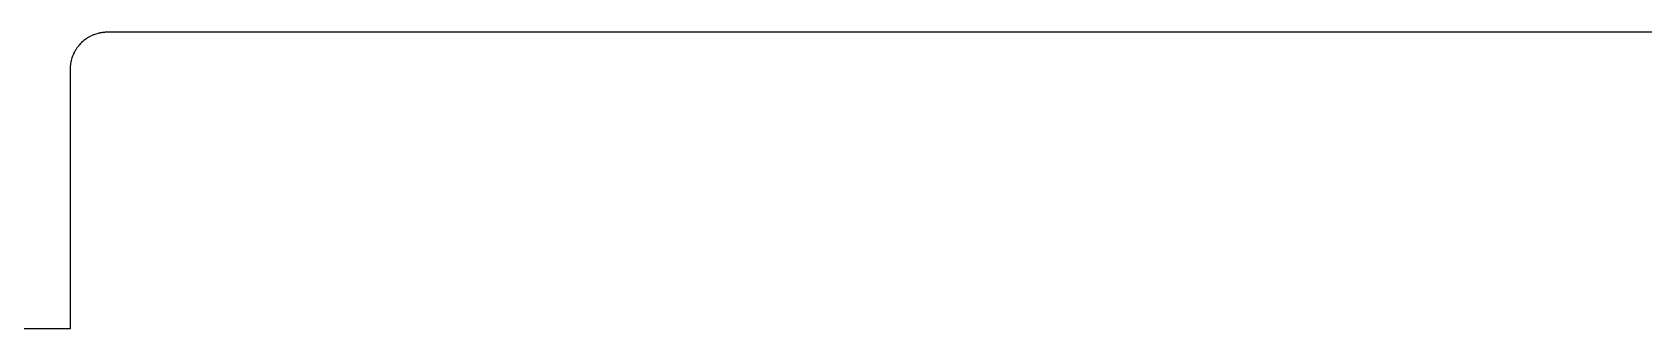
# Model space of a CAD drawing. Header units: metres. Extents: x 0 to 195, y 0 to 140.
# Drawn here: x 53.98 to 97.5, y 132 to 140 of the extents above; entities that cross this region are included whole.
import ezdxf

# ---------------------------------------------------------------- set-up
doc = ezdxf.new("R2010")
doc.units = ezdxf.units.M

msp = doc.modelspace()

# ---------------------------------------------------------------- linework, layer by layer
for p, q in [((55.3057, 139.72), (55.2803, 139.694)), ((55.3438, 139.755), (55.3057, 139.72)), ((55.3574, 139.766), (55.3438, 139.755)), ((55.3711, 139.777), (55.3574, 139.766)), ((55.3984, 139.799), (55.3711, 139.777)), ((55.4121, 139.809), (55.3984, 139.799)), ((55.4268, 139.819), (55.4121, 139.809)), ((55.4404, 139.829), (55.4268, 139.819)), ((55.4551, 139.839), (55.4404, 139.829)), ((55.4697, 139.848), (55.4551, 139.839)), ((55.4854, 139.857), (55.4697, 139.848)), ((55.5, 139.866), (55.4854, 139.857)), ((55.5156, 139.875), (55.5, 139.866)), ((55.5303, 139.883), (55.5156, 139.875)), ((55.5771, 139.906), (55.5303, 139.883)), ((55.5938, 139.913), (55.5771, 139.906)), ((55.6094, 139.921), (55.5938, 139.913)), ((55.625, 139.927), (55.6094, 139.921)), ((55.6416, 139.934), (55.625, 139.927)), ((55.6914, 139.951), (55.6416, 139.934)), ((55.7578, 139.971), (55.6914, 139.951)), ((55.7754, 139.975), (55.7578, 139.971)), ((55.792, 139.979), (55.7754, 139.975)), ((55.8096, 139.981), (55.792, 139.979)), ((55.8262, 139.984), (55.8096, 139.981)), ((55.8438, 139.987), (55.8262, 139.984)), ((55.8604, 139.99), (55.8438, 139.987)), ((55.9307, 139.998), (55.8604, 139.99)), ((55.9473, 139.999), (55.9307, 139.998)), ((55.9648, 139.999), (55.9473, 139.999)), ((55.9824, 140), (55.9648, 139.999)), ((114.018, 140), (55.9824, 140)), ((55.0488, 139.309), (55.0293, 139.242)), ((55.0664, 139.358), (55.0488, 139.309)), ((55.0732, 139.375), (55.0664, 139.358)), ((55.0791, 139.391), (55.0732, 139.375)), ((55.0869, 139.406), (55.0791, 139.391)), ((55.0938, 139.423), (55.0869, 139.406)), ((55.1172, 139.47), (55.0938, 139.423)), ((55.125, 139.484), (55.1172, 139.47)), ((55.1338, 139.5), (55.125, 139.484)), ((55.1426, 139.515), (55.1338, 139.5)), ((55.1523, 139.53), (55.1426, 139.515)), ((55.1611, 139.545), (55.1523, 139.53)), ((55.1709, 139.56), (55.1611, 139.545)), ((55.1807, 139.573), (55.1709, 139.56)), ((55.1914, 139.588), (55.1807, 139.573)), ((55.2012, 139.602), (55.1914, 139.588)), ((55.2227, 139.629), (55.2012, 139.602)), ((55.2344, 139.643), (55.2227, 139.629)), ((55.2451, 139.656), (55.2344, 139.643)), ((55.2803, 139.694), (55.2451, 139.656)), ((55.001, 139.035), (55, 139.018)), ((55, 139.018), (55, 132)), ((55.002, 139.069), (55.001, 139.053)), ((55.001, 139.053), (55.001, 139.035)), ((55.0098, 139.14), (55.002, 139.069)), ((55.0127, 139.156), (55.0098, 139.14)), ((55.0156, 139.174), (55.0127, 139.156)), ((55.0186, 139.19), (55.0156, 139.174)), ((55.0215, 139.208), (55.0186, 139.19)), ((55.0254, 139.225), (55.0215, 139.208)), ((55.0293, 139.242), (55.0254, 139.225)), ((55, 132), (35, 132))]:
    msp.add_line(p, q)

doc.saveas('drawing.dxf')
